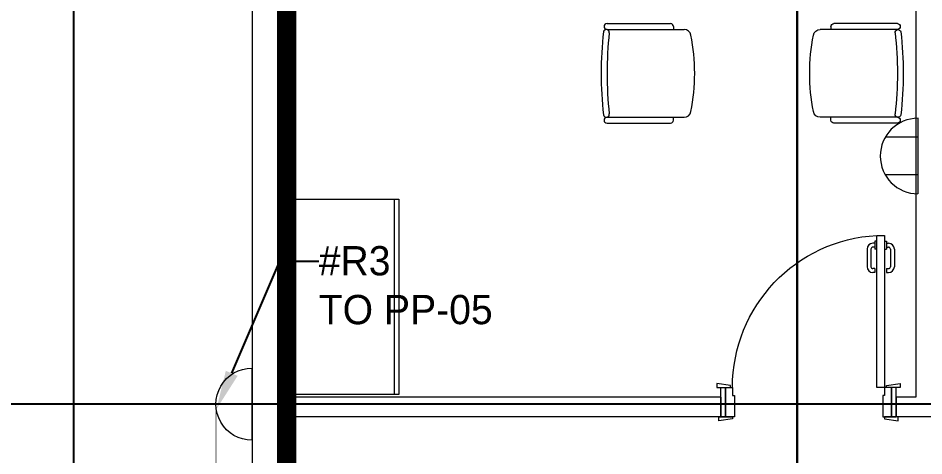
# Model space of a CAD drawing. Header units: metres. Extents: x 75097 to 220695, y -1557923 to -1361206.
# Drawn here: x 108078 to 112722, y -1433903 to -1431661 of the extents above; entities that cross this region are included whole.
import ezdxf
from ezdxf import colors
from ezdxf.entities.mleader import LeaderData, LeaderLine
from ezdxf.math import Vec2, Vec3

# ---------------------------------------------------------------- set-up
doc = ezdxf.new("R2010")
doc.units = ezdxf.units.M
doc.linetypes.add('DASHED2', pattern=[0.375, 0.25, -0.125])
doc.layers.get('0').update_dxf_attribs({"lineweight": 0})
doc.layers.add('A-100 - Copy$0$axes', color=8, linetype='Continuous')
doc.layers.add('PD-VENT', color=8, linetype='Continuous')
for name, color, linetype, lineweight in [('A-100 - Copy$0$Medical Equipment and Furniture', 8, 'Continuous', 0), ('A-100 - Copy$0$Medical Equipment and Furniture1', 8, 'Continuous', 5), ('A-100 - Copy$0$Walls', 8, 'Continuous', 0), ('A-100 - Copy$0$Wooden Joinery', 8, 'Continuous', 0), ('E-LG', 245, 'Continuous', 30)]:
    doc.layers.add(name, color=color, linetype=linetype, lineweight=lineweight)
doc.layers.add('E-POWR', color=7, linetype='Continuous', lineweight=9, true_color=0x4e7e3e)
doc.styles.get("Standard").update_dxf_attribs({"font": 'GOTHIC.TTF'})

# ---------------------------------------------------------------- blocks, each defined once
blk = doc.blocks.new('NORMAL SOCKET')
at = {"layer": 'E-POWR'}
for p, q in [((0, 307.7), (0, 615.4)), ((-307.7, 0), (307.7, 0))]:
    blk.add_line(p, q, dxfattribs=at)
blk.add_ellipse((0, 0), major_axis=(32.8, 305.9), ratio=1, start_param=4.81904, end_param=7.960633, dxfattribs=at)
blk = doc.blocks.new('WALL OUTLET')
at = {"layer": 'E-POWR', "extrusion": (9.94399e-05, 4.90741e-07, 1)}
blk.add_line((-193.4, 0, 0), (193.4, 0, 0), dxfattribs=at)
blk.add_line((-193.4, 0, 0), (193.4, 0, 0), dxfattribs=at)
at = {"layer": 'E-POWR', "extrusion": (9.94399e-05, 4.90741e-07, 1), "elevation": 0}
for points in [[(-96.7, 0), (-96.7, 167.5)], [(96.7, 0), (96.7, 167.5)]]:
    blk.add_lwpolyline(points, dxfattribs=at)
at = {"layer": 'E-POWR', "extrusion": (9.94399e-05, 4.90741e-07, 1)}
blk.add_arc((0, 0, 0), 193.4, 359.9963, 179.9963, dxfattribs=at)
blk = doc.blocks.new('A-100 - Copy$0$CUPBOARD - GLASS TOP - LOCKABLE - 200x100x60')
at = {"layer": 'A-100 - Copy$0$Medical Equipment and Furniture1'}
blk.add_line((283.1819, -205.0074, 0), (284.1819, -205.0074, 0), dxfattribs=at)
at = {"layer": 'A-100 - Copy$0$Medical Equipment and Furniture1', "elevation": 0}
blk.add_lwpolyline([(284.1819, -204.4324), (283.1819, -204.4324), (283.1819, -205.0324), (284.1819, -205.0324)], close=True, dxfattribs=at)
blk = doc.blocks.new('A-100 - Copy$0$GF21016-P')
at = {"extrusion": (-1.24384e-09, -1.20261e-09, -1)}
for p, q in [((0.0128, 0.0179), (0.0128, 0.4136)), ((0.4628, 0.0179), (0.4628, 0.4136)), ((-0.0172, 0.0179), (-0.0172, 0.3435)), ((-0.0022, 0.3585), (0.0128, 0.3585)), ((0.4778, 0.3585), (0.4628, 0.3585)), ((0.4928, 0.0179), (0.4928, 0.3435)), ((0.4778, 0.0029), (0.4778, 0.0029))]:
    blk.add_line(p, q, dxfattribs=at)
for centre, radius, start, end in [((-0.2378, -0.5362), 1.0036, 78.7568, 101.2432), ((-0.0478, 0.4136), 0.035, 0, 80.6557), ((-0.4278, 0.4136), 0.035, 99.3443, 180), ((0.0022, 0.3435), 0.015, 0, 90), ((-0.4778, 0.3435), 0.015, 90, 180), ((0.0022, 0.0179), 0.015, 270, 0), ((0.0022, 0.0179), 0.015, 180, 270), ((-0.0284, 0.0145), 0.015, 284.3864, 95.5209), ((-0.2378, 1.8734), 1.8855, 263.5119, 276.4881), ((-0.2378, 1.8928), 1.8749, 263.6341, 276.3659), ((-0.4471, 0.0145), 0.015, 84.4791, 255.6136), ((-0.4778, 0.0179), 0.015, 270, 0), ((-0.4778, 0.0179), 0.015, 180, 270)]:
    blk.add_arc(centre, radius, start, end, dxfattribs=at)
blk = doc.blocks.new('A-100 - Copy$0$A$C72370EFE')
at = {"layer": 'A-100 - Copy$0$Wooden Joinery'}
for p, q in [((-0.01, -0.04), (-0.02, -0.04)), ((-0.01, -0.03), (-0.01, -0.07)), ((0, -0.03), (-0.01, -0.03)), ((0.04, -0.03), (0.05, -0.03)), ((0.05, -0.03), (0.05, -0.07)), ((0.05, -0.04), (0.06, -0.04)), ((-0.05, -0.07), (-0.05, -0.16)), ((-0.03, -0.07), (-0.03, -0.16)), ((-0.01, -0.06), (-0.02, -0.06)), ((0, -0.07), (-0.01, -0.07)), ((0.04, -0.07), (0.05, -0.07)), ((0.05, -0.06), (0.06, -0.06)), ((0.07, -0.07), (0.07, -0.16)), ((0.09, -0.07), (0.09, -0.16)), ((-0.01, -0.17), (-0.02, -0.17)), ((-0.01, -0.17), (-0.01, -0.19)), ((0.05, -0.17), (0.06, -0.17)), ((0.05, -0.17), (0.05, -0.19)), ((-0.01, -0.19), (-0.02, -0.19)), ((0.05, -0.19), (0.06, -0.19))]:
    blk.add_line(p, q, dxfattribs=at)
for centre, radius, start, end in [((-0.02, -0.07), 0.03, 90, 180), ((0.06, -0.07), 0.03, 0, 90), ((-0.02, -0.07), 0.01, 90, 180), ((0.06, -0.07), 0.01, 0, 90), ((-0.02, -0.16), 0.03, 180, 270), ((-0.02, -0.16), 0.01, 180, 270), ((0.06, -0.16), 0.01, 270, 0), ((0.06, -0.16), 0.03, 270, 0)]:
    blk.add_arc(centre, radius, start, end, dxfattribs=at)
blk = doc.blocks.new('A-100 - Copy$0$DR1')
at = {"layer": 'A-100 - Copy$0$Wooden Joinery', "elevation": 0}
for points in [[(1743402.9, 41721.9), (1743392.9, 41721.9), (1743382.9, 41791.9), (1743402.9, 41791.9)], [(1743552.9, 41731.9), (1743562.9, 41731.9), (1743572.9, 41801.9), (1743552.9, 41801.9)], [(1743552.9, 41681.9), (1744331.9, 41681.9), (1744331.9, 41721.9), (1743552.9, 41721.9)], [(1743402.9, 40941.9), (1743392.9, 40941.9), (1743382.9, 40871.9), (1743402.9, 40871.9)], [(1743552.9, 40931.9), (1743562.9, 40931.9), (1743572.9, 40861.9), (1743552.9, 40861.9)]]:
    blk.add_lwpolyline(points, close=True, dxfattribs=at)
for points in [[(1743552.9, 41756.9), (1743402.9, 41756.9), (1743402.9, 41781.9), (1743552.9, 41781.9), (1743552.9, 41756.9)], [(1743552.9, 41756.9), (1743552.9, 41721.9), (1743512.9, 41721.9), (1743512.9, 41711.9), (1743402.9, 41711.9), (1743402.9, 41756.9), (1743552.9, 41756.9)], [(1743552.9, 40906.9), (1743552.9, 40941.9), (1743512.9, 40941.9), (1743512.9, 40951.9), (1743402.9, 40951.9), (1743402.9, 40906.9), (1743552.9, 40906.9)], [(1743552.9, 40906.9), (1743402.9, 40906.9), (1743402.9, 40881.9), (1743552.9, 40881.9), (1743552.9, 40906.9)]]:
    blk.add_lwpolyline(points, dxfattribs=at)
at = {"layer": 'A-100 - Copy$0$Wooden Joinery'}
blk.add_arc((1743552.9, 41721.9, 0), 780, 270, 357.0603, dxfattribs=at)
at = {"layer": 'A-100 - Copy$0$Wooden Joinery', "xscale": -999.9999999998856, "yscale": 999.9999999998856, "zscale": 999.9999999998854, "rotation": 270}
blk.add_blockref('A-100 - Copy$0$A$C72370EFE', (1744331.9, 41681.9, 0), dxfattribs=at)
blk = doc.blocks.new('A-100 - Copy')
at = {"layer": 'A-100 - Copy$0$axes'}
for p, q in [((108363.3, -1477297.4, 0), (108363.3, -1366691.8, 0)), ((178940.3, -1433637.7, 2.4), (96147.6, -1433637.7, 2.4))]:
    blk.add_line(p, q, dxfattribs=at)
at = {"layer": 'A-100 - Copy$0$Walls'}
for p, q in [((109280.3, -1437347.7, 2.4), (109280.3, -1429702.7, 2.4)), ((109430.3, -1429852.7, 2.4), (109430.3, -1433602.7, 2.4)), ((112680.3, -1429852.7, 2.4), (112680.3, -1433602.7, 2.4)), ((111680.3, -1433602.7, 2.4), (109430.3, -1433602.7, 2.4)), ((111680.3, -1433602.7, 2.4), (111680.3, -1433702.7, 2.4)), ((112580.3, -1433602.7, 2.4), (112580.3, -1433702.7, 2.4)), ((112680.3, -1433602.7, 2.4), (112580.3, -1433602.7, 2.4)), ((109430.3, -1433702.7, 2.4), (109430.3, -1437347.7, 2.4)), ((111680.3, -1433702.7, 2.4), (109430.3, -1433702.7, 2.4)), ((112880.3, -1433702.7, 2.4), (112580.3, -1433702.7, 2.4))]:
    blk.add_line(p, q, dxfattribs=at)
at = {"layer": 'A-100 - Copy$0$Medical Equipment and Furniture', "extrusion": (8.17196e-07, -2.67577e-11, -1), "xscale": 999.9999999999991, "yscale": 999.9999999999991, "zscale": 999.9999999999991, "rotation": 89.99997488711675}
blk.add_blockref('A-100 - Copy$0$GF21016-P', (-111079.3, -1432181.5, -2.3), dxfattribs=at)
at = {"layer": 'A-100 - Copy$0$Medical Equipment and Furniture', "extrusion": (-8.17196e-07, -2.67577e-11, -1), "xscale": -999.9999999999994, "yscale": 999.9999999999994, "zscale": 1000, "rotation": 270.0000251128832}
blk.add_blockref('A-100 - Copy$0$GF21016-P', (-112603.6, -1432181.5, -2.5), dxfattribs=at)
at = {"layer": 'A-100 - Copy$0$Medical Equipment and Furniture', "xscale": -1000.000000000003, "yscale": 1000.000000000003, "zscale": 1000, "rotation": 90}
blk.add_blockref('A-100 - Copy$0$CUPBOARD - GLASS TOP - LOCKABLE - 200x100x60', (-95002.1, -1149405.8, 2.4), dxfattribs=at)
at = {"layer": 'A-100 - Copy$0$Wooden Joinery', "xscale": -1, "rotation": 270}
blk.add_blockref('A-100 - Copy$0$DR1', (70798.4, -3177105.6, 2.4), dxfattribs=at)

msp = doc.modelspace()

# ---------------------------------------------------------------- linework, layer by layer
at = {"layer": 'E-LG', "color": 1}
msp.add_lwpolyline([(114121.9, -1438163.1), (113976.1, -1437823.1), (112072.6, -1437823.1), (112072.6, -1431172), (112496.9, -1430971.6), (112081, -1430928.9), (112081, -1425669.9), (112433.9, -1425522.7), (112069.9, -1425406.5), (108550.8, -1425406.5), (108550.8, -1424950.6), (108261.7, -1424857.6), (108557.5, -1424816.6), (108557.5, -1421791.1), (108261.7, -1421679.4), (108556.9, -1421628.8), (112349.4, -1421628.8), (112433.9, -1421592.4), (112335.3, -1421540.3), (108551.1, -1421540.3), (108551.1, -1418318.7), (108261.7, -1418252.7)], dxfattribs=at)
at = {"layer": 'E-POWR', "color": 240, "linetype": 'DASHED2', "ltscale": 500, "true_color": 0xf10e52, "const_width": 100, "elevation": 0}
msp.add_lwpolyline([(115314.3, -1421042.7), (122763.3, -1421042.7), (122643.3, -1429852.7), (109455, -1429732.3), (109455, -1447867.7), (115125.3, -1447867.7), (115013.3, -1454972.7), (147820.4, -1454991.2)], dxfattribs=at)
at = {"layer": 'E-POWR', "const_width": 3, "elevation": 2.4}
msp.add_lwpolyline([(109092.5, -1433636), (109092.5, -1434072.7, 0.414214), (109097.5, -1434077.7), (109614.9, -1434077.7), (109614.9, -1436993.5)], format="xyb", dxfattribs=at)

# ---------------------------------------------------------------- block references
at = {"layer": 'E-POWR', "color": 85, "xscale": -0.6, "yscale": 0.6, "zscale": 0.6, "rotation": 90}
msp.add_blockref('NORMAL SOCKET', (109277.1, -1433637.7, 2.4), dxfattribs=at)
at = {"layer": 'PD-VENT', "color": 85, "rotation": 90}
msp.add_blockref('WALL OUTLET', (112691.4, -1432367, 0), dxfattribs=at)

# ---------------------------------------------------------------- leaders
at = {"layer": 'E-POWR'}
ml = msp.add_multileader_mtext('Standard', dxfattribs=at)
ml.set_content('#R3\\PTO PP-05', color=256)
ml.set_leader_properties()
ml.build(insert=Vec2(0, 0))
ml.multileader.update_dxf_attribs({"text_right_attachment_type": 6, "dogleg_length": 200, "arrow_head_size": 200})
ctx = ml.context
ctx.base_point, ctx.char_height, ctx.arrow_head_size, ctx.landing_gap_size, ctx.plane_origin = Vec3(109619.3, -1432905.2, 0), 150, 200, 0.09, Vec3(111200.2, -1436527.1, 0)
ctx.right_attachment = 6
notes = []
notes.append((ctx, [(0, (1, 1, 0), (109419.3, -1432905.2, 0), (1, 0), 200, [(0, [(109094.6, -1433663.8, 0)], 0, [])])]))
ctx.mtext.insert, ctx.mtext.flow_direction = Vec3(109619.4, -1432828.3, 0), 5
for ctx, leaders in notes:
    for number, flags, end, landing, length, lines in leaders:
        leader = LeaderData()
        leader.index, (leader.has_last_leader_line, leader.has_dogleg_vector, leader.attachment_direction) = number, flags
        leader.last_leader_point, leader.dogleg_vector, leader.dogleg_length = Vec3(end), Vec3(landing), length
        for number, points, colour, breaks in lines:
            line = LeaderLine()
            line.index, line.vertices, line.color, line.breaks = number, Vec3.list(points), colors.encode_raw_color(colour), breaks
            leader.lines.append(line)
        ctx.leaders.append(leader)

# ---------------------------------------------------------------- next in the draw order: block references
msp.add_blockref('A-100 - Copy', (0, 0))

doc.saveas('drawing.dxf')
